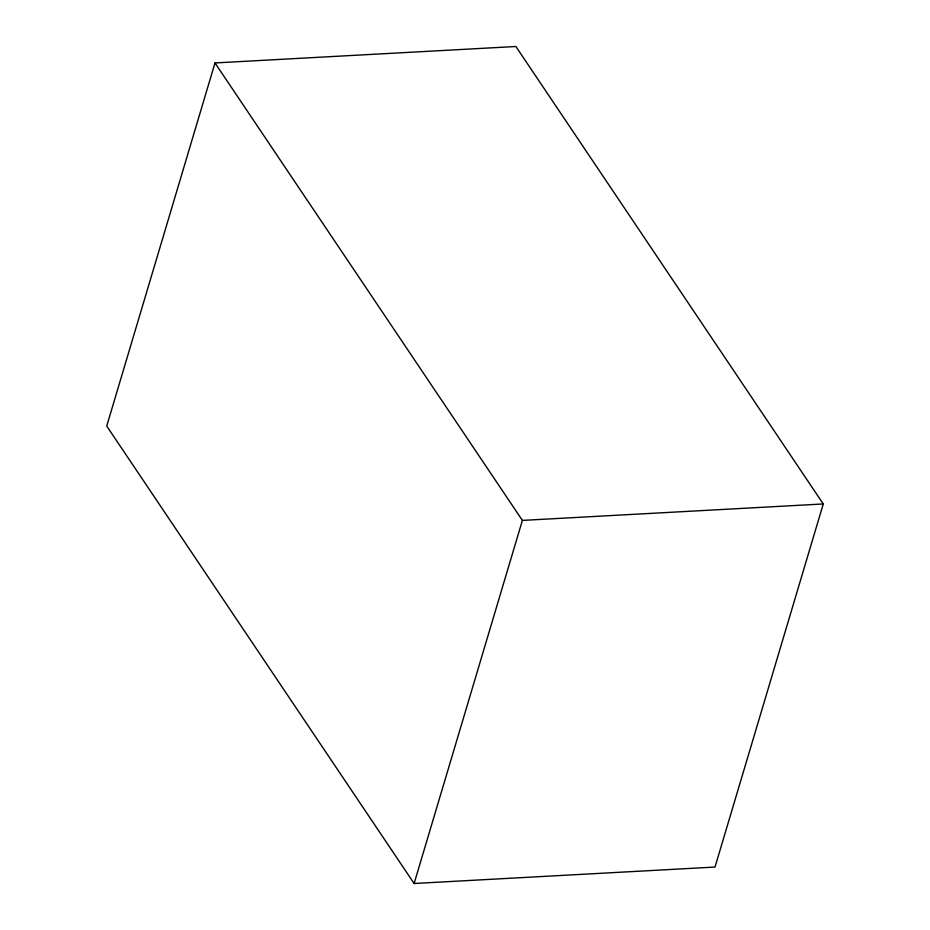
<?xml version="1.0" encoding="UTF-8"?>
<svg xmlns="http://www.w3.org/2000/svg" width="930" height="930" viewBox="0 0 930 930"><rect width="100%" height="100%" fill="white"/><g stroke="black" fill="none" stroke-linecap="round" stroke-linejoin="round"><path stroke-width="1.4" d="M214.993 62.949L106.729 426.045L414.117 883.5L715.007 867.051L823.271 503.955L515.883 46.5L214.993 62.949L522.381 520.405L414.117 883.5M522.381 520.405L823.271 503.955"/></g></svg>
